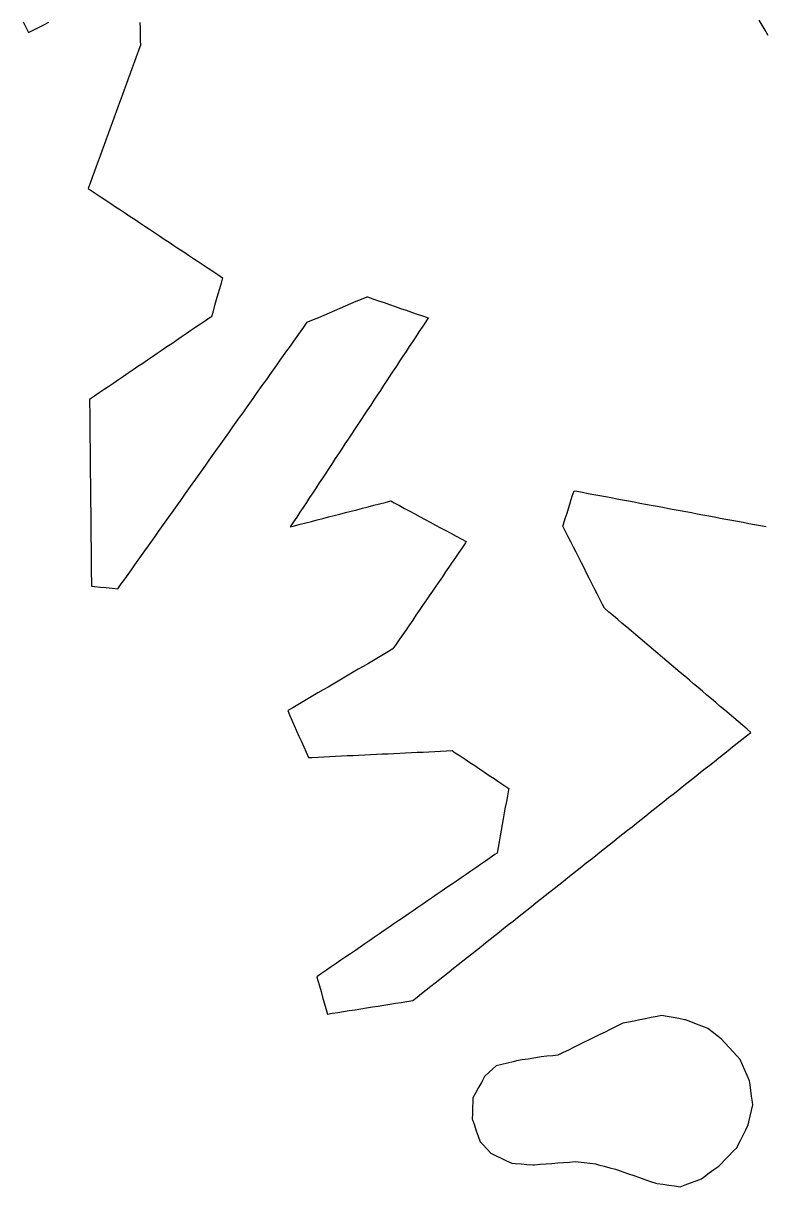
# Model space of a CAD drawing. Header units: millimetres. Extents: x 32 to 3054, y 42 to 5568.
# Drawn here: x 2631.6 to 2758.8, y 1632.7 to 1832 of the extents above; entities that cross this region are included whole.
import ezdxf

# ---------------------------------------------------------------- set-up
doc = ezdxf.new("R2010")
doc.units = ezdxf.units.MM
for name, color, linetype in [('ALL_ISLANDS', 7, 'Continuous'), ('OUTLINE_ISLAND_01', 7, 'Continuous'), ('OUTLINE_ISLAND_17', 7, 'Continuous')]:
    doc.layers.add(name, color=color, linetype=linetype)

msp = doc.modelspace()

# ---------------------------------------------------------------- linework, layer by layer
at = {"layer": 'ALL_ISLANDS'}
for points in [[(2631.6417, 1832.2113), (2632.088, 1831.3164), (2632.5342, 1830.4215), (2633.3593, 1830.8336), (2634.2539, 1831.2805), (2635.1485, 1831.7273), (2636.0431, 1832.1742)], [(2651.6111, 1832.1267), (2651.6325, 1831.127), (2651.6539, 1830.1272), (2651.6754, 1829.1274), (2651.6968, 1828.1277), (2651.6856, 1828.097), (2651.3431, 1827.1575), (2651.0005, 1826.218), (2650.6579, 1825.2786), (2650.3153, 1824.3391), (2649.9728, 1823.3996), (2649.6302, 1822.4601), (2649.2876, 1821.5206), (2648.9451, 1820.5811), (2648.6025, 1819.6416), (2648.2599, 1818.7021), (2647.9174, 1817.7626), (2647.5748, 1816.8231), (2647.2322, 1815.8836), (2646.8896, 1814.9441), (2646.5471, 1814.0046), (2646.2045, 1813.0652), (2645.8619, 1812.1257), (2645.5194, 1811.1862), (2645.1768, 1810.2467), (2644.8342, 1809.3072), (2644.4917, 1808.3677), (2644.1491, 1807.4282), (2643.8065, 1806.4887), (2643.4639, 1805.5492), (2643.1214, 1804.6097), (2642.7788, 1803.6702), (2643.2915, 1803.3296), (2644.1245, 1802.7763), (2644.9574, 1802.223), (2645.7904, 1801.6697), (2646.6234, 1801.1163), (2647.4563, 1800.563), (2648.2893, 1800.0097), (2649.1223, 1799.4564), (2649.9552, 1798.903), (2650.7882, 1798.3497), (2651.6212, 1797.7964), (2652.4541, 1797.2431), (2653.2871, 1796.6897), (2654.1201, 1796.1364), (2654.953, 1795.5831), (2655.786, 1795.0298), (2656.6189, 1794.4764), (2657.4519, 1793.9231), (2658.2849, 1793.3698), (2659.1178, 1792.8164), (2659.9508, 1792.2631), (2660.7838, 1791.7098), (2661.6167, 1791.1565), (2662.4497, 1790.6031), (2663.2827, 1790.0498), (2664.1156, 1789.4965), (2664.9486, 1788.9432), (2665.7816, 1788.3898), (2665.5197, 1787.481), (2665.2428, 1786.5201), (2664.9659, 1785.5592), (2664.689, 1784.5983), (2664.4121, 1783.6374), (2664.1352, 1782.6765), (2663.8583, 1781.7156), (2663.6736, 1781.5902), (2662.8465, 1781.0282), (2662.0194, 1780.4662), (2661.1922, 1779.9042), (2660.3651, 1779.3422), (2659.538, 1778.7802), (2658.7108, 1778.2182), (2657.8837, 1777.6561), (2657.0566, 1777.0941), (2656.2294, 1776.5321), (2655.4023, 1775.9701), (2654.5752, 1775.4081), (2653.748, 1774.8461), (2652.9209, 1774.2841), (2652.0938, 1773.7221), (2651.2666, 1773.1601), (2650.4395, 1772.5981), (2649.6124, 1772.0361), (2648.7852, 1771.4741), (2647.9581, 1770.9121), (2647.131, 1770.3501), (2646.3038, 1769.7881), (2645.4767, 1769.2261), (2644.6496, 1768.6641), (2643.8224, 1768.102), (2642.9953, 1767.54), (2643.0052, 1766.5549), (2643.0151, 1765.5549), (2643.0251, 1764.555), (2643.0351, 1763.555), (2643.0451, 1762.5551), (2643.0551, 1761.5551), (2643.0651, 1760.5552), (2643.075, 1759.5552), (2643.085, 1758.5553), (2643.095, 1757.5553), (2643.105, 1756.5554), (2643.115, 1755.5554), (2643.125, 1754.5555), (2643.135, 1753.5555), (2643.1449, 1752.5556), (2643.1549, 1751.5556), (2643.1649, 1750.5557), (2643.1749, 1749.5557), (2643.1849, 1748.5558), (2643.1949, 1747.5558), (2643.2048, 1746.5559), (2643.2148, 1745.5559), (2643.2248, 1744.556), (2643.2348, 1743.556), (2643.2448, 1742.5561), (2643.2548, 1741.5561), (2643.2647, 1740.5562), (2643.2747, 1739.5562), (2643.2847, 1738.5563), (2643.2947, 1737.5563), (2643.3047, 1736.5564), (2643.3147, 1735.5564), (2643.8694, 1735.5023), (2644.8647, 1735.4053), (2645.86, 1735.3083), (2646.8553, 1735.2112), (2647.8506, 1735.1142), (2648.4274, 1735.9264), (2649.0065, 1736.7417), (2649.5855, 1737.557), (2650.1646, 1738.3723), (2650.7436, 1739.1876), (2651.3227, 1740.0029), (2651.9017, 1740.8182), (2652.4808, 1741.6335), (2653.0598, 1742.4488), (2653.6389, 1743.2641), (2654.2179, 1744.0794), (2654.7969, 1744.8947), (2655.376, 1745.71), (2655.955, 1746.5252), (2656.5341, 1747.3405), (2657.1131, 1748.1558), (2657.6922, 1748.9711), (2658.2712, 1749.7864), (2658.8503, 1750.6017), (2659.4293, 1751.417), (2660.0084, 1752.2323), (2660.5874, 1753.0476), (2661.1665, 1753.8629), (2661.7455, 1754.6782), (2662.3246, 1755.4935), (2662.9036, 1756.3088), (2663.4827, 1757.1241), (2664.0617, 1757.9394), (2664.6407, 1758.7547), (2665.2198, 1759.57), (2665.7988, 1760.3853), (2666.3779, 1761.2005), (2666.9569, 1762.0158), (2667.536, 1762.8311), (2668.115, 1763.6464), (2668.6941, 1764.4617), (2669.2731, 1765.277), (2669.8522, 1766.0923), (2670.4312, 1766.9076), (2671.0103, 1767.7229), (2671.5893, 1768.5382), (2672.1684, 1769.3535), (2672.7474, 1770.1688), (2673.3264, 1770.9841), (2673.9055, 1771.7994), (2674.4845, 1772.6147), (2675.0636, 1773.43), (2675.6426, 1774.2453), (2676.2217, 1775.0605), (2676.8007, 1775.8758), (2677.3798, 1776.6911), (2677.9588, 1777.5064), (2678.5379, 1778.3217), (2679.1169, 1779.137), (2679.696, 1779.9523), (2680.275, 1780.7676), (2680.3989, 1780.8205), (2681.3184, 1781.2135), (2682.238, 1781.6065), (2683.1575, 1781.9995), (2684.077, 1782.3925), (2684.9966, 1782.7855), (2685.9161, 1783.1785), (2686.8357, 1783.5715), (2687.7552, 1783.9645), (2688.6747, 1784.3575), (2689.5943, 1784.7505), (2690.5138, 1785.1435), (2690.5912, 1785.1167), (2691.536, 1784.7891), (2692.4809, 1784.4615), (2693.4257, 1784.1339), (2694.3705, 1783.8063), (2695.3153, 1783.4788), (2696.2601, 1783.1512), (2697.205, 1782.8236), (2698.1498, 1782.496), (2699.0946, 1782.1684), (2700.0394, 1781.8408), (2700.9843, 1781.5133), (2700.5012, 1780.7809), (2699.9506, 1779.9461), (2699.4, 1779.1114), (2698.8494, 1778.2766), (2698.2988, 1777.4418), (2697.7482, 1776.6071), (2697.1976, 1775.7723), (2696.647, 1774.9375), (2696.0964, 1774.1028), (2695.5458, 1773.268), (2694.9951, 1772.4332), (2694.4445, 1771.5985), (2693.8939, 1770.7637), (2693.3433, 1769.9289), (2692.7927, 1769.0942), (2692.2421, 1768.2594), (2691.6915, 1767.4246), (2691.1409, 1766.5899), (2690.5903, 1765.7551), (2690.0397, 1764.9203), (2689.4891, 1764.0856), (2688.9385, 1763.2508), (2688.3879, 1762.416), (2687.8373, 1761.5813), (2687.2867, 1760.7465), (2686.7361, 1759.9118), (2686.1855, 1759.077), (2685.6349, 1758.2422), (2685.0843, 1757.4075), (2684.5337, 1756.5727), (2683.983, 1755.7379), (2683.4324, 1754.9032), (2682.8818, 1754.0684), (2682.3312, 1753.2336), (2681.7806, 1752.3989), (2681.23, 1751.5641), (2680.6794, 1750.7293), (2680.1288, 1749.8946), (2679.5782, 1749.0598), (2679.0276, 1748.225), (2678.477, 1747.3903), (2677.9264, 1746.5555), (2677.3758, 1745.7207), (2678.1204, 1745.9125), (2679.0888, 1746.162), (2680.0571, 1746.4114), (2681.0255, 1746.6609), (2681.9939, 1746.9103), (2682.9623, 1747.1598), (2683.9307, 1747.4092), (2684.8991, 1747.6587), (2685.8675, 1747.9081), (2686.8359, 1748.1576), (2687.8042, 1748.407), (2688.7726, 1748.6565), (2689.741, 1748.9059), (2690.7094, 1749.1554), (2691.6778, 1749.4048), (2692.6462, 1749.6543), (2693.6146, 1749.9037), (2694.583, 1750.1532), (2695.1885, 1749.8269), (2696.0688, 1749.3525), (2696.9492, 1748.8782), (2697.8295, 1748.4038), (2698.7098, 1747.9295), (2699.5902, 1747.4551), (2700.4705, 1746.9808), (2701.3509, 1746.5064), (2702.2312, 1746.0321), (2703.1115, 1745.5578), (2703.9919, 1745.0834), (2704.8722, 1744.6091), (2705.7526, 1744.1347), (2706.6329, 1743.6604), (2707.5132, 1743.186), (2707.3603, 1742.9622), (2706.7963, 1742.1364), (2706.2322, 1741.3107), (2705.6681, 1740.485), (2705.1041, 1739.6592), (2704.54, 1738.8335), (2703.976, 1738.0078), (2703.4119, 1737.182), (2702.8478, 1736.3563), (2702.2838, 1735.5305), (2701.7197, 1734.7048), (2701.1557, 1733.8791), (2700.5916, 1733.0533), (2700.0276, 1732.2276), (2699.4635, 1731.4019), (2698.8994, 1730.5761), (2698.3354, 1729.7504), (2697.7713, 1728.9247), (2697.2073, 1728.0989), (2696.6432, 1727.2732), (2696.0791, 1726.4475), (2695.5151, 1725.6217), (2694.951, 1724.796), (2694.189, 1724.3491), (2693.3264, 1723.8432), (2692.4639, 1723.3372), (2691.6013, 1722.8313), (2690.7387, 1722.3254), (2689.8761, 1721.8195), (2689.0135, 1721.3136), (2688.151, 1720.8077), (2687.2884, 1720.3017), (2686.4258, 1719.7958), (2685.5632, 1719.2899), (2684.7006, 1718.784), (2683.838, 1718.2781), (2682.9755, 1717.7722), (2682.1129, 1717.2662), (2681.2503, 1716.7603), (2680.3877, 1716.2544), (2679.5251, 1715.7485), (2678.6625, 1715.2426), (2677.8, 1714.7367), (2676.9374, 1714.2308), (2677.2501, 1713.5199), (2677.6528, 1712.6045), (2678.0555, 1711.6892), (2678.4582, 1710.7739), (2678.8608, 1709.8585), (2679.2635, 1708.9432), (2679.6662, 1708.0279), (2680.0689, 1707.1125), (2680.4716, 1706.1972), (2681.1323, 1706.2289), (2682.1311, 1706.277), (2683.13, 1706.325), (2684.1288, 1706.373), (2685.1277, 1706.421), (2686.1265, 1706.4691), (2687.1254, 1706.5171), (2688.1242, 1706.5651), (2689.1231, 1706.6131), (2690.1219, 1706.6612), (2691.1207, 1706.7092), (2692.1196, 1706.7572), (2693.1184, 1706.8052), (2694.1173, 1706.8533), (2695.1161, 1706.9013), (2696.115, 1706.9493), (2697.1138, 1706.9973), (2698.1127, 1707.0454), (2699.1115, 1707.0934), (2700.1104, 1707.1414), (2701.1092, 1707.1894), (2702.1081, 1707.2375), (2703.1069, 1707.2855), (2704.1057, 1707.3335), (2705.1046, 1707.3816), (2705.6341, 1707.0275), (2706.4654, 1706.4716), (2707.2966, 1705.9158), (2708.1279, 1705.3599), (2708.9592, 1704.8041), (2709.7905, 1704.2482), (2710.6217, 1703.6923), (2711.453, 1703.1365), (2712.2843, 1702.5806), (2713.1156, 1702.0248), (2713.9468, 1701.4689), (2714.7781, 1700.913), (2714.7289, 1700.6385), (2714.5526, 1699.6541), (2714.3762, 1698.6698), (2714.1999, 1697.6855), (2714.0235, 1696.7011), (2713.8472, 1695.7168), (2713.6708, 1694.7325), (2713.4945, 1693.7482), (2713.3181, 1692.7638), (2713.1418, 1691.7795), (2712.9654, 1690.7952), (2712.7891, 1689.8109), (2712.4272, 1689.5627), (2711.6026, 1688.9971), (2710.7779, 1688.4315), (2709.9532, 1687.8658), (2709.1286, 1687.3002), (2708.3039, 1686.7346), (2707.4792, 1686.169), (2706.6545, 1685.6034), (2705.8299, 1685.0378), (2705.0052, 1684.4722), (2704.1805, 1683.9066), (2703.3559, 1683.3409), (2702.5312, 1682.7753), (2701.7065, 1682.2097), (2700.8818, 1681.6441), (2700.0572, 1681.0785), (2699.2325, 1680.5129), (2698.4078, 1679.9473), (2697.5832, 1679.3817), (2696.7585, 1678.8161), (2695.9338, 1678.2504), (2695.1091, 1677.6848), (2694.2845, 1677.1192), (2693.4598, 1676.5536), (2692.6351, 1675.988), (2691.8105, 1675.4224), (2690.9858, 1674.8568), (2690.1611, 1674.2912), (2689.3364, 1673.7256), (2688.5118, 1673.1599), (2687.6871, 1672.5943), (2686.8624, 1672.0287), (2686.0377, 1671.4631), (2685.2131, 1670.8975), (2684.3884, 1670.3319), (2683.5637, 1669.7663), (2682.7391, 1669.2007), (2681.9144, 1668.635), (2682.0899, 1668.0216), (2682.365, 1667.0602), (2682.6402, 1666.0988), (2682.9153, 1665.1374), (2683.1904, 1664.176), (2683.4655, 1663.2146), (2683.7406, 1662.2531), (2684.5172, 1662.3756), (2685.505, 1662.5314), (2686.4928, 1662.6872), (2687.4806, 1662.843), (2688.4684, 1662.9988), (2689.4562, 1663.1545), (2690.4439, 1663.3103), (2691.4317, 1663.4661), (2692.4195, 1663.6219), (2693.4073, 1663.7777), (2694.3951, 1663.9335), (2695.3829, 1664.0893), (2696.3707, 1664.245), (2697.3585, 1664.4008), (2698.3463, 1664.5566), (2699.0769, 1665.1363), (2699.8602, 1665.7579), (2700.6436, 1666.3795), (2701.427, 1667.0011), (2702.2103, 1667.6226), (2702.9937, 1668.2442), (2703.777, 1668.8658), (2704.5604, 1669.4874), (2705.3437, 1670.1089), (2706.1271, 1670.7305), (2706.9104, 1671.3521), (2707.6938, 1671.9736), (2708.4772, 1672.5952), (2709.2605, 1673.2168), (2710.0439, 1673.8384), (2710.8272, 1674.4599), (2711.6106, 1675.0815), (2712.3939, 1675.7031), (2713.1773, 1676.3247), (2713.9607, 1676.9462), (2714.744, 1677.5678), (2715.5274, 1678.1894), (2716.3107, 1678.8109), (2717.0941, 1679.4325), (2717.8774, 1680.0541), (2718.6608, 1680.6757), (2719.4441, 1681.2972), (2720.2275, 1681.9188), (2721.0109, 1682.5404), (2721.7942, 1683.162), (2722.5776, 1683.7835), (2723.3609, 1684.4051), (2724.1443, 1685.0267), (2724.9276, 1685.6482), (2725.711, 1686.2698), (2726.4944, 1686.8914), (2727.2777, 1687.513), (2728.0611, 1688.1345), (2728.8444, 1688.7561), (2729.6278, 1689.3777), (2730.4111, 1689.9993), (2731.1945, 1690.6208), (2731.9778, 1691.2424), (2732.7612, 1691.864), (2733.5446, 1692.4856), (2734.3279, 1693.1071), (2735.1113, 1693.7287), (2735.8946, 1694.3503), (2736.678, 1694.9718), (2737.4613, 1695.5934), (2738.2447, 1696.215), (2739.0281, 1696.8366), (2739.8114, 1697.4581), (2740.5948, 1698.0797), (2741.3781, 1698.7013), (2742.1615, 1699.3229), (2742.9448, 1699.9444), (2743.7282, 1700.566), (2744.5115, 1701.1876), (2745.2949, 1701.8091), (2746.0783, 1702.4307), (2746.8616, 1703.0523), (2747.645, 1703.6739), (2748.4283, 1704.2954), (2749.2117, 1704.917), (2749.995, 1705.5386), (2750.7784, 1706.1602), (2751.5618, 1706.7817), (2752.3451, 1707.4033), (2753.1285, 1708.0249), (2753.9118, 1708.6464), (2754.6952, 1709.268), (2755.4785, 1709.8896), (2756.2619, 1710.5112), (2755.5962, 1711.0753), (2754.8333, 1711.7219), (2754.0705, 1712.3684), (2753.3076, 1713.015), (2752.5447, 1713.6615), (2751.7819, 1714.3081), (2751.019, 1714.9546), (2750.2561, 1715.6012), (2749.4932, 1716.2478), (2748.7304, 1716.8943), (2747.9675, 1717.5409), (2747.2046, 1718.1874), (2746.4418, 1718.834), (2745.6789, 1719.4805), (2744.916, 1720.1271), (2744.1532, 1720.7736), (2743.3903, 1721.4202), (2742.6274, 1722.0667), (2741.8645, 1722.7133), (2741.1017, 1723.3598), (2740.3388, 1724.0064), (2739.5759, 1724.6529), (2738.8131, 1725.2995), (2738.0502, 1725.946), (2737.2873, 1726.5926), (2736.5244, 1727.2391), (2735.7616, 1727.8857), (2734.9987, 1728.5322), (2734.2358, 1729.1788), (2733.473, 1729.8253), (2732.7101, 1730.4719), (2731.9472, 1731.1184), (2731.1843, 1731.765), (2730.8421, 1732.4396), (2730.3897, 1733.3314), (2729.9372, 1734.2231), (2729.4848, 1735.1149), (2729.0324, 1736.0067), (2728.5799, 1736.8985), (2728.1275, 1737.7903), (2727.6751, 1738.6821), (2727.2226, 1739.5739), (2726.7702, 1740.4657), (2726.3177, 1741.3575), (2725.8653, 1742.2493), (2725.4129, 1743.1411), (2724.9604, 1744.0329), (2724.508, 1744.9247), (2724.0556, 1745.8165), (2724.17, 1746.1809), (2724.4696, 1747.135), (2724.7692, 1748.0891), (2725.0688, 1749.0431), (2725.3685, 1749.9972), (2725.6681, 1750.9512), (2725.9677, 1751.9053), (2726.426, 1751.8197), (2727.409, 1751.6361), (2728.392, 1751.4524), (2729.375, 1751.2688), (2730.358, 1751.0852), (2731.341, 1750.9015), (2732.324, 1750.7179), (2733.307, 1750.5343), (2734.29, 1750.3506), (2735.2729, 1750.167), (2736.2559, 1749.9834), (2737.2389, 1749.7997), (2738.2219, 1749.6161), (2739.2049, 1749.4325), (2740.1879, 1749.2488), (2741.1709, 1749.0652), (2742.1539, 1748.8816), (2743.1369, 1748.698), (2744.1199, 1748.5143), (2745.1029, 1748.3307), (2746.0859, 1748.1471), (2747.0689, 1747.9634), (2748.0519, 1747.7798), (2749.0349, 1747.5962), (2750.0179, 1747.4125), (2751.0009, 1747.2289), (2751.9839, 1747.0453), (2752.9669, 1746.8616), (2753.9499, 1746.678), (2754.9329, 1746.4944), (2755.9158, 1746.3108), (2756.8988, 1746.1271), (2757.8818, 1745.9435), (2758.8648, 1745.7599)], [(2759.2038, 1829.9173), (2758.6982, 1830.78), (2758.1925, 1831.6428), (2757.6869, 1832.5055)]]:
    msp.add_lwpolyline(points, dxfattribs=at)
msp.add_lwpolyline([(2756.026, 1650.7936), (2755.6273, 1651.7107), (2755.2286, 1652.6278), (2754.8298, 1653.5448), (2754.4311, 1654.4619), (2753.8975, 1655.0408), (2753.2198, 1655.7761), (2752.542, 1656.5114), (2751.8643, 1657.2466), (2751.1865, 1657.9819), (2750.4353, 1658.5686), (2749.6472, 1659.1841), (2748.859, 1659.7996), (2748.7873, 1659.8269), (2747.8524, 1660.182), (2746.9176, 1660.5371), (2745.9828, 1660.8922), (2745.048, 1661.2474), (2744.8849, 1661.2777), (2743.9017, 1661.4603), (2742.9186, 1661.643), (2741.9354, 1661.8256), (2740.9522, 1662.0083), (2740.183, 1661.8524), (2739.2029, 1661.6538), (2738.2229, 1661.4552), (2737.2428, 1661.2566), (2736.2627, 1661.058), (2735.2826, 1660.8594), (2734.3025, 1660.6608), (2733.9694, 1660.4972), (2733.0718, 1660.0563), (2732.1742, 1659.6155), (2731.2766, 1659.1747), (2730.379, 1658.7338), (2729.4814, 1658.293), (2728.5838, 1657.8522), (2727.6863, 1657.4113), (2726.7887, 1656.9705), (2725.8911, 1656.5297), (2724.9935, 1656.0888), (2724.0959, 1655.648), (2723.1983, 1655.2072), (2722.3084, 1655.1132), (2721.3139, 1655.0082), (2720.3194, 1654.9032), (2720.0696, 1654.8625), (2719.0826, 1654.7018), (2718.0956, 1654.541), (2717.1086, 1654.3802), (2716.1216, 1654.2195), (2715.5514, 1654.0823), (2714.5791, 1653.8484), (2713.6069, 1653.6145), (2712.6346, 1653.3806), (2712.1107, 1652.8991), (2711.3744, 1652.2225), (2710.6381, 1651.5458), (2710.5728, 1651.4258), (2710.0946, 1650.5475), (2709.6164, 1649.6693), (2709.1382, 1648.791), (2708.66, 1647.9128), (2708.6358, 1647.2668), (2708.5983, 1646.2675), (2708.5608, 1645.2682), (2708.5234, 1644.2689), (2708.5675, 1644.1429), (2708.8979, 1643.1991), (2709.2283, 1642.2552), (2709.5587, 1641.3114), (2709.8891, 1640.3675), (2710.3341, 1639.8845), (2711.0117, 1639.1491), (2711.6893, 1638.4136), (2711.7064, 1638.4056), (2712.6109, 1637.9791), (2713.5154, 1637.5527), (2714.4199, 1637.1262), (2715.3244, 1636.6997), (2715.8923, 1636.6528), (2716.8889, 1636.5705), (2717.8855, 1636.4881), (2718.8821, 1636.4058), (2719.1842, 1636.4298), (2720.1811, 1636.5088), (2721.178, 1636.5878), (2722.1748, 1636.6669), (2723.1717, 1636.7459), (2724.1686, 1636.825), (2725.1654, 1636.904), (2726.1623, 1636.9831), (2726.6881, 1636.9216), (2727.6814, 1636.8056), (2728.6746, 1636.6896), (2729.6678, 1636.5736), (2730.1568, 1636.444), (2731.1234, 1636.1878), (2732.09, 1635.9316), (2733.0567, 1635.6754), (2733.3858, 1635.5604), (2734.3298, 1635.2303), (2735.2738, 1634.9003), (2736.2178, 1634.5703), (2737.1617, 1634.2403), (2738.1057, 1633.9102), (2739.0497, 1633.5802), (2739.9937, 1633.2502), (2740.2003, 1633.2213), (2741.1907, 1633.083), (2742.1811, 1632.9446), (2743.1714, 1632.8063), (2744.1618, 1632.6679), (2744.997, 1632.9828), (2745.9327, 1633.3357), (2746.8684, 1633.6885), (2747.8041, 1634.0413), (2748.3271, 1634.4276), (2749.1315, 1635.0218), (2749.9358, 1635.6159), (2750.7402, 1636.21), (2751.08, 1636.5554), (2751.7813, 1637.2683), (2752.4826, 1637.9812), (2753.1839, 1638.6941), (2753.8852, 1639.4069), (2754.0369, 1639.714), (2754.48, 1640.6105), (2754.923, 1641.507), (2755.366, 1642.4035), (2755.809, 1643.3), (2755.9206, 1643.7979), (2756.1392, 1644.7737), (2756.3579, 1645.7495), (2756.5765, 1646.7254), (2756.5167, 1647.1669), (2756.3826, 1648.1579), (2756.2486, 1649.1488), (2756.1145, 1650.1398)], close=True, dxfattribs=at)
at = {"layer": 'OUTLINE_ISLAND_01'}
for points in [[(2631.6417, 1832.2113), (2632.088, 1831.3164), (2632.5342, 1830.4215), (2633.3593, 1830.8336), (2634.2539, 1831.2805), (2635.1485, 1831.7273), (2636.0431, 1832.1742)], [(2651.6111, 1832.1267), (2651.6325, 1831.127), (2651.6539, 1830.1272), (2651.6754, 1829.1274), (2651.6968, 1828.1277), (2651.6856, 1828.097), (2651.3431, 1827.1575), (2651.0005, 1826.218), (2650.6579, 1825.2786), (2650.3153, 1824.3391), (2649.9728, 1823.3996), (2649.6302, 1822.4601), (2649.2876, 1821.5206), (2648.9451, 1820.5811), (2648.6025, 1819.6416), (2648.2599, 1818.7021), (2647.9174, 1817.7626), (2647.5748, 1816.8231), (2647.2322, 1815.8836), (2646.8896, 1814.9441), (2646.5471, 1814.0046), (2646.2045, 1813.0652), (2645.8619, 1812.1257), (2645.5194, 1811.1862), (2645.1768, 1810.2467), (2644.8342, 1809.3072), (2644.4917, 1808.3677), (2644.1491, 1807.4282), (2643.8065, 1806.4887), (2643.4639, 1805.5492), (2643.1214, 1804.6097), (2642.7788, 1803.6702), (2643.2915, 1803.3296), (2644.1245, 1802.7763), (2644.9574, 1802.223), (2645.7904, 1801.6697), (2646.6234, 1801.1163), (2647.4563, 1800.563), (2648.2893, 1800.0097), (2649.1223, 1799.4564), (2649.9552, 1798.903), (2650.7882, 1798.3497), (2651.6212, 1797.7964), (2652.4541, 1797.2431), (2653.2871, 1796.6897), (2654.1201, 1796.1364), (2654.953, 1795.5831), (2655.786, 1795.0298), (2656.6189, 1794.4764), (2657.4519, 1793.9231), (2658.2849, 1793.3698), (2659.1178, 1792.8164), (2659.9508, 1792.2631), (2660.7838, 1791.7098), (2661.6167, 1791.1565), (2662.4497, 1790.6031), (2663.2827, 1790.0498), (2664.1156, 1789.4965), (2664.9486, 1788.9432), (2665.7816, 1788.3898), (2665.5197, 1787.481), (2665.2428, 1786.5201), (2664.9659, 1785.5592), (2664.689, 1784.5983), (2664.4121, 1783.6374), (2664.1352, 1782.6765), (2663.8583, 1781.7156), (2663.6736, 1781.5902), (2662.8465, 1781.0282), (2662.0194, 1780.4662), (2661.1922, 1779.9042), (2660.3651, 1779.3422), (2659.538, 1778.7802), (2658.7108, 1778.2182), (2657.8837, 1777.6561), (2657.0566, 1777.0941), (2656.2294, 1776.5321), (2655.4023, 1775.9701), (2654.5752, 1775.4081), (2653.748, 1774.8461), (2652.9209, 1774.2841), (2652.0938, 1773.7221), (2651.2666, 1773.1601), (2650.4395, 1772.5981), (2649.6124, 1772.0361), (2648.7852, 1771.4741), (2647.9581, 1770.9121), (2647.131, 1770.3501), (2646.3038, 1769.7881), (2645.4767, 1769.2261), (2644.6496, 1768.6641), (2643.8224, 1768.102), (2642.9953, 1767.54), (2643.0052, 1766.5549), (2643.0151, 1765.5549), (2643.0251, 1764.555), (2643.0351, 1763.555), (2643.0451, 1762.5551), (2643.0551, 1761.5551), (2643.0651, 1760.5552), (2643.075, 1759.5552), (2643.085, 1758.5553), (2643.095, 1757.5553), (2643.105, 1756.5554), (2643.115, 1755.5554), (2643.125, 1754.5555), (2643.135, 1753.5555), (2643.1449, 1752.5556), (2643.1549, 1751.5556), (2643.1649, 1750.5557), (2643.1749, 1749.5557), (2643.1849, 1748.5558), (2643.1949, 1747.5558), (2643.2048, 1746.5559), (2643.2148, 1745.5559), (2643.2248, 1744.556), (2643.2348, 1743.556), (2643.2448, 1742.5561), (2643.2548, 1741.5561), (2643.2647, 1740.5562), (2643.2747, 1739.5562), (2643.2847, 1738.5563), (2643.2947, 1737.5563), (2643.3047, 1736.5564), (2643.3147, 1735.5564), (2643.8694, 1735.5023), (2644.8647, 1735.4053), (2645.86, 1735.3083), (2646.8553, 1735.2112), (2647.8506, 1735.1142), (2648.4274, 1735.9264), (2649.0065, 1736.7417), (2649.5855, 1737.557), (2650.1646, 1738.3723), (2650.7436, 1739.1876), (2651.3227, 1740.0029), (2651.9017, 1740.8182), (2652.4808, 1741.6335), (2653.0598, 1742.4488), (2653.6389, 1743.2641), (2654.2179, 1744.0794), (2654.7969, 1744.8947), (2655.376, 1745.71), (2655.955, 1746.5252), (2656.5341, 1747.3405), (2657.1131, 1748.1558), (2657.6922, 1748.9711), (2658.2712, 1749.7864), (2658.8503, 1750.6017), (2659.4293, 1751.417), (2660.0084, 1752.2323), (2660.5874, 1753.0476), (2661.1665, 1753.8629), (2661.7455, 1754.6782), (2662.3246, 1755.4935), (2662.9036, 1756.3088), (2663.4827, 1757.1241), (2664.0617, 1757.9394), (2664.6407, 1758.7547), (2665.2198, 1759.57), (2665.7988, 1760.3853), (2666.3779, 1761.2005), (2666.9569, 1762.0158), (2667.536, 1762.8311), (2668.115, 1763.6464), (2668.6941, 1764.4617), (2669.2731, 1765.277), (2669.8522, 1766.0923), (2670.4312, 1766.9076), (2671.0103, 1767.7229), (2671.5893, 1768.5382), (2672.1684, 1769.3535), (2672.7474, 1770.1688), (2673.3264, 1770.9841), (2673.9055, 1771.7994), (2674.4845, 1772.6147), (2675.0636, 1773.43), (2675.6426, 1774.2453), (2676.2217, 1775.0605), (2676.8007, 1775.8758), (2677.3798, 1776.6911), (2677.9588, 1777.5064), (2678.5379, 1778.3217), (2679.1169, 1779.137), (2679.696, 1779.9523), (2680.275, 1780.7676), (2680.3989, 1780.8205), (2681.3184, 1781.2135), (2682.238, 1781.6065), (2683.1575, 1781.9995), (2684.077, 1782.3925), (2684.9966, 1782.7855), (2685.9161, 1783.1785), (2686.8357, 1783.5715), (2687.7552, 1783.9645), (2688.6747, 1784.3575), (2689.5943, 1784.7505), (2690.5138, 1785.1435), (2690.5912, 1785.1167), (2691.536, 1784.7891), (2692.4809, 1784.4615), (2693.4257, 1784.1339), (2694.3705, 1783.8063), (2695.3153, 1783.4788), (2696.2601, 1783.1512), (2697.205, 1782.8236), (2698.1498, 1782.496), (2699.0946, 1782.1684), (2700.0394, 1781.8408), (2700.9843, 1781.5133), (2700.5012, 1780.7809), (2699.9506, 1779.9461), (2699.4, 1779.1114), (2698.8494, 1778.2766), (2698.2988, 1777.4418), (2697.7482, 1776.6071), (2697.1976, 1775.7723), (2696.647, 1774.9375), (2696.0964, 1774.1028), (2695.5458, 1773.268), (2694.9951, 1772.4332), (2694.4445, 1771.5985), (2693.8939, 1770.7637), (2693.3433, 1769.9289), (2692.7927, 1769.0942), (2692.2421, 1768.2594), (2691.6915, 1767.4246), (2691.1409, 1766.5899), (2690.5903, 1765.7551), (2690.0397, 1764.9203), (2689.4891, 1764.0856), (2688.9385, 1763.2508), (2688.3879, 1762.416), (2687.8373, 1761.5813), (2687.2867, 1760.7465), (2686.7361, 1759.9118), (2686.1855, 1759.077), (2685.6349, 1758.2422), (2685.0843, 1757.4075), (2684.5337, 1756.5727), (2683.983, 1755.7379), (2683.4324, 1754.9032), (2682.8818, 1754.0684), (2682.3312, 1753.2336), (2681.7806, 1752.3989), (2681.23, 1751.5641), (2680.6794, 1750.7293), (2680.1288, 1749.8946), (2679.5782, 1749.0598), (2679.0276, 1748.225), (2678.477, 1747.3903), (2677.9264, 1746.5555), (2677.3758, 1745.7207), (2678.1204, 1745.9125), (2679.0888, 1746.162), (2680.0571, 1746.4114), (2681.0255, 1746.6609), (2681.9939, 1746.9103), (2682.9623, 1747.1598), (2683.9307, 1747.4092), (2684.8991, 1747.6587), (2685.8675, 1747.9081), (2686.8359, 1748.1576), (2687.8042, 1748.407), (2688.7726, 1748.6565), (2689.741, 1748.9059), (2690.7094, 1749.1554), (2691.6778, 1749.4048), (2692.6462, 1749.6543), (2693.6146, 1749.9037), (2694.583, 1750.1532), (2695.1885, 1749.8269), (2696.0688, 1749.3525), (2696.9492, 1748.8782), (2697.8295, 1748.4038), (2698.7098, 1747.9295), (2699.5902, 1747.4551), (2700.4705, 1746.9808), (2701.3509, 1746.5064), (2702.2312, 1746.0321), (2703.1115, 1745.5578), (2703.9919, 1745.0834), (2704.8722, 1744.6091), (2705.7526, 1744.1347), (2706.6329, 1743.6604), (2707.5132, 1743.186), (2707.3603, 1742.9622), (2706.7963, 1742.1364), (2706.2322, 1741.3107), (2705.6681, 1740.485), (2705.1041, 1739.6592), (2704.54, 1738.8335), (2703.976, 1738.0078), (2703.4119, 1737.182), (2702.8478, 1736.3563), (2702.2838, 1735.5305), (2701.7197, 1734.7048), (2701.1557, 1733.8791), (2700.5916, 1733.0533), (2700.0276, 1732.2276), (2699.4635, 1731.4019), (2698.8994, 1730.5761), (2698.3354, 1729.7504), (2697.7713, 1728.9247), (2697.2073, 1728.0989), (2696.6432, 1727.2732), (2696.0791, 1726.4475), (2695.5151, 1725.6217), (2694.951, 1724.796), (2694.189, 1724.3491), (2693.3264, 1723.8432), (2692.4639, 1723.3372), (2691.6013, 1722.8313), (2690.7387, 1722.3254), (2689.8761, 1721.8195), (2689.0135, 1721.3136), (2688.151, 1720.8077), (2687.2884, 1720.3017), (2686.4258, 1719.7958), (2685.5632, 1719.2899), (2684.7006, 1718.784), (2683.838, 1718.2781), (2682.9755, 1717.7722), (2682.1129, 1717.2662), (2681.2503, 1716.7603), (2680.3877, 1716.2544), (2679.5251, 1715.7485), (2678.6625, 1715.2426), (2677.8, 1714.7367), (2676.9374, 1714.2308), (2677.2501, 1713.5199), (2677.6528, 1712.6045), (2678.0555, 1711.6892), (2678.4582, 1710.7739), (2678.8608, 1709.8585), (2679.2635, 1708.9432), (2679.6662, 1708.0279), (2680.0689, 1707.1125), (2680.4716, 1706.1972), (2681.1323, 1706.2289), (2682.1311, 1706.277), (2683.13, 1706.325), (2684.1288, 1706.373), (2685.1277, 1706.421), (2686.1265, 1706.4691), (2687.1254, 1706.5171), (2688.1242, 1706.5651), (2689.1231, 1706.6131), (2690.1219, 1706.6612), (2691.1207, 1706.7092), (2692.1196, 1706.7572), (2693.1184, 1706.8052), (2694.1173, 1706.8533), (2695.1161, 1706.9013), (2696.115, 1706.9493), (2697.1138, 1706.9973), (2698.1127, 1707.0454), (2699.1115, 1707.0934), (2700.1104, 1707.1414), (2701.1092, 1707.1894), (2702.1081, 1707.2375), (2703.1069, 1707.2855), (2704.1057, 1707.3335), (2705.1046, 1707.3816), (2705.6341, 1707.0275), (2706.4654, 1706.4716), (2707.2966, 1705.9158), (2708.1279, 1705.3599), (2708.9592, 1704.8041), (2709.7905, 1704.2482), (2710.6217, 1703.6923), (2711.453, 1703.1365), (2712.2843, 1702.5806), (2713.1156, 1702.0248), (2713.9468, 1701.4689), (2714.7781, 1700.913), (2714.7289, 1700.6385), (2714.5526, 1699.6541), (2714.3762, 1698.6698), (2714.1999, 1697.6855), (2714.0235, 1696.7011), (2713.8472, 1695.7168), (2713.6708, 1694.7325), (2713.4945, 1693.7482), (2713.3181, 1692.7638), (2713.1418, 1691.7795), (2712.9654, 1690.7952), (2712.7891, 1689.8109), (2712.4272, 1689.5627), (2711.6026, 1688.9971), (2710.7779, 1688.4315), (2709.9532, 1687.8658), (2709.1286, 1687.3002), (2708.3039, 1686.7346), (2707.4792, 1686.169), (2706.6545, 1685.6034), (2705.8299, 1685.0378), (2705.0052, 1684.4722), (2704.1805, 1683.9066), (2703.3559, 1683.3409), (2702.5312, 1682.7753), (2701.7065, 1682.2097), (2700.8818, 1681.6441), (2700.0572, 1681.0785), (2699.2325, 1680.5129), (2698.4078, 1679.9473), (2697.5832, 1679.3817), (2696.7585, 1678.8161), (2695.9338, 1678.2504), (2695.1091, 1677.6848), (2694.2845, 1677.1192), (2693.4598, 1676.5536), (2692.6351, 1675.988), (2691.8105, 1675.4224), (2690.9858, 1674.8568), (2690.1611, 1674.2912), (2689.3364, 1673.7256), (2688.5118, 1673.1599), (2687.6871, 1672.5943), (2686.8624, 1672.0287), (2686.0377, 1671.4631), (2685.2131, 1670.8975), (2684.3884, 1670.3319), (2683.5637, 1669.7663), (2682.7391, 1669.2007), (2681.9144, 1668.635), (2682.0899, 1668.0216), (2682.365, 1667.0602), (2682.6402, 1666.0988), (2682.9153, 1665.1374), (2683.1904, 1664.176), (2683.4655, 1663.2146), (2683.7406, 1662.2531), (2684.5172, 1662.3756), (2685.505, 1662.5314), (2686.4928, 1662.6872), (2687.4806, 1662.843), (2688.4684, 1662.9988), (2689.4562, 1663.1545), (2690.4439, 1663.3103), (2691.4317, 1663.4661), (2692.4195, 1663.6219), (2693.4073, 1663.7777), (2694.3951, 1663.9335), (2695.3829, 1664.0893), (2696.3707, 1664.245), (2697.3585, 1664.4008), (2698.3463, 1664.5566), (2699.0769, 1665.1363), (2699.8602, 1665.7579), (2700.6436, 1666.3795), (2701.427, 1667.0011), (2702.2103, 1667.6226), (2702.9937, 1668.2442), (2703.777, 1668.8658), (2704.5604, 1669.4874), (2705.3437, 1670.1089), (2706.1271, 1670.7305), (2706.9104, 1671.3521), (2707.6938, 1671.9736), (2708.4772, 1672.5952), (2709.2605, 1673.2168), (2710.0439, 1673.8384), (2710.8272, 1674.4599), (2711.6106, 1675.0815), (2712.3939, 1675.7031), (2713.1773, 1676.3247), (2713.9607, 1676.9462), (2714.744, 1677.5678), (2715.5274, 1678.1894), (2716.3107, 1678.8109), (2717.0941, 1679.4325), (2717.8774, 1680.0541), (2718.6608, 1680.6757), (2719.4441, 1681.2972), (2720.2275, 1681.9188), (2721.0109, 1682.5404), (2721.7942, 1683.162), (2722.5776, 1683.7835), (2723.3609, 1684.4051), (2724.1443, 1685.0267), (2724.9276, 1685.6482), (2725.711, 1686.2698), (2726.4944, 1686.8914), (2727.2777, 1687.513), (2728.0611, 1688.1345), (2728.8444, 1688.7561), (2729.6278, 1689.3777), (2730.4111, 1689.9993), (2731.1945, 1690.6208), (2731.9778, 1691.2424), (2732.7612, 1691.864), (2733.5446, 1692.4856), (2734.3279, 1693.1071), (2735.1113, 1693.7287), (2735.8946, 1694.3503), (2736.678, 1694.9718), (2737.4613, 1695.5934), (2738.2447, 1696.215), (2739.0281, 1696.8366), (2739.8114, 1697.4581), (2740.5948, 1698.0797), (2741.3781, 1698.7013), (2742.1615, 1699.3229), (2742.9448, 1699.9444), (2743.7282, 1700.566), (2744.5115, 1701.1876), (2745.2949, 1701.8091), (2746.0783, 1702.4307), (2746.8616, 1703.0523), (2747.645, 1703.6739), (2748.4283, 1704.2954), (2749.2117, 1704.917), (2749.995, 1705.5386), (2750.7784, 1706.1602), (2751.5618, 1706.7817), (2752.3451, 1707.4033), (2753.1285, 1708.0249), (2753.9118, 1708.6464), (2754.6952, 1709.268), (2755.4785, 1709.8896), (2756.2619, 1710.5112), (2755.5962, 1711.0753), (2754.8333, 1711.7219), (2754.0705, 1712.3684), (2753.3076, 1713.015), (2752.5447, 1713.6615), (2751.7819, 1714.3081), (2751.019, 1714.9546), (2750.2561, 1715.6012), (2749.4932, 1716.2478), (2748.7304, 1716.8943), (2747.9675, 1717.5409), (2747.2046, 1718.1874), (2746.4418, 1718.834), (2745.6789, 1719.4805), (2744.916, 1720.1271), (2744.1532, 1720.7736), (2743.3903, 1721.4202), (2742.6274, 1722.0667), (2741.8645, 1722.7133), (2741.1017, 1723.3598), (2740.3388, 1724.0064), (2739.5759, 1724.6529), (2738.8131, 1725.2995), (2738.0502, 1725.946), (2737.2873, 1726.5926), (2736.5244, 1727.2391), (2735.7616, 1727.8857), (2734.9987, 1728.5322), (2734.2358, 1729.1788), (2733.473, 1729.8253), (2732.7101, 1730.4719), (2731.9472, 1731.1184), (2731.1843, 1731.765), (2730.8421, 1732.4396), (2730.3897, 1733.3314), (2729.9372, 1734.2231), (2729.4848, 1735.1149), (2729.0324, 1736.0067), (2728.5799, 1736.8985), (2728.1275, 1737.7903), (2727.6751, 1738.6821), (2727.2226, 1739.5739), (2726.7702, 1740.4657), (2726.3177, 1741.3575), (2725.8653, 1742.2493), (2725.4129, 1743.1411), (2724.9604, 1744.0329), (2724.508, 1744.9247), (2724.0556, 1745.8165), (2724.17, 1746.1809), (2724.4696, 1747.135), (2724.7692, 1748.0891), (2725.0688, 1749.0431), (2725.3685, 1749.9972), (2725.6681, 1750.9512), (2725.9677, 1751.9053), (2726.426, 1751.8197), (2727.409, 1751.6361), (2728.392, 1751.4524), (2729.375, 1751.2688), (2730.358, 1751.0852), (2731.341, 1750.9015), (2732.324, 1750.7179), (2733.307, 1750.5343), (2734.29, 1750.3506), (2735.2729, 1750.167), (2736.2559, 1749.9834), (2737.2389, 1749.7997), (2738.2219, 1749.6161), (2739.2049, 1749.4325), (2740.1879, 1749.2488), (2741.1709, 1749.0652), (2742.1539, 1748.8816), (2743.1369, 1748.698), (2744.1199, 1748.5143), (2745.1029, 1748.3307), (2746.0859, 1748.1471), (2747.0689, 1747.9634), (2748.0519, 1747.7798), (2749.0349, 1747.5962), (2750.0179, 1747.4125), (2751.0009, 1747.2289), (2751.9839, 1747.0453), (2752.9669, 1746.8616), (2753.9499, 1746.678), (2754.9329, 1746.4944), (2755.9158, 1746.3108), (2756.8988, 1746.1271), (2757.8818, 1745.9435), (2758.8648, 1745.7599)], [(2759.2038, 1829.9173), (2758.6982, 1830.78), (2758.1925, 1831.6428), (2757.6869, 1832.5055)]]:
    msp.add_lwpolyline(points, dxfattribs=at)
at = {"layer": 'OUTLINE_ISLAND_17'}
msp.add_lwpolyline([(2756.026, 1650.7936), (2755.6273, 1651.7107), (2755.2286, 1652.6278), (2754.8298, 1653.5448), (2754.4311, 1654.4619), (2753.8975, 1655.0408), (2753.2198, 1655.7761), (2752.542, 1656.5114), (2751.8643, 1657.2466), (2751.1865, 1657.9819), (2750.4353, 1658.5686), (2749.6472, 1659.1841), (2748.859, 1659.7996), (2748.7873, 1659.8269), (2747.8524, 1660.182), (2746.9176, 1660.5371), (2745.9828, 1660.8922), (2745.048, 1661.2474), (2744.8849, 1661.2777), (2743.9017, 1661.4603), (2742.9186, 1661.643), (2741.9354, 1661.8256), (2740.9522, 1662.0083), (2740.183, 1661.8524), (2739.2029, 1661.6538), (2738.2229, 1661.4552), (2737.2428, 1661.2566), (2736.2627, 1661.058), (2735.2826, 1660.8594), (2734.3025, 1660.6608), (2733.9694, 1660.4972), (2733.0718, 1660.0563), (2732.1742, 1659.6155), (2731.2766, 1659.1747), (2730.379, 1658.7338), (2729.4814, 1658.293), (2728.5838, 1657.8522), (2727.6863, 1657.4113), (2726.7887, 1656.9705), (2725.8911, 1656.5297), (2724.9935, 1656.0888), (2724.0959, 1655.648), (2723.1983, 1655.2072), (2722.3084, 1655.1132), (2721.3139, 1655.0082), (2720.3194, 1654.9032), (2720.0696, 1654.8625), (2719.0826, 1654.7018), (2718.0956, 1654.541), (2717.1086, 1654.3802), (2716.1216, 1654.2195), (2715.5514, 1654.0823), (2714.5791, 1653.8484), (2713.6069, 1653.6145), (2712.6346, 1653.3806), (2712.1107, 1652.8991), (2711.3744, 1652.2225), (2710.6381, 1651.5458), (2710.5728, 1651.4258), (2710.0946, 1650.5475), (2709.6164, 1649.6693), (2709.1382, 1648.791), (2708.66, 1647.9128), (2708.6358, 1647.2668), (2708.5983, 1646.2675), (2708.5608, 1645.2682), (2708.5234, 1644.2689), (2708.5675, 1644.1429), (2708.8979, 1643.1991), (2709.2283, 1642.2552), (2709.5587, 1641.3114), (2709.8891, 1640.3675), (2710.3341, 1639.8845), (2711.0117, 1639.1491), (2711.6893, 1638.4136), (2711.7064, 1638.4056), (2712.6109, 1637.9791), (2713.5154, 1637.5527), (2714.4199, 1637.1262), (2715.3244, 1636.6997), (2715.8923, 1636.6528), (2716.8889, 1636.5705), (2717.8855, 1636.4881), (2718.8821, 1636.4058), (2719.1842, 1636.4298), (2720.1811, 1636.5088), (2721.178, 1636.5878), (2722.1748, 1636.6669), (2723.1717, 1636.7459), (2724.1686, 1636.825), (2725.1654, 1636.904), (2726.1623, 1636.9831), (2726.6881, 1636.9216), (2727.6814, 1636.8056), (2728.6746, 1636.6896), (2729.6678, 1636.5736), (2730.1568, 1636.444), (2731.1234, 1636.1878), (2732.09, 1635.9316), (2733.0567, 1635.6754), (2733.3858, 1635.5604), (2734.3298, 1635.2303), (2735.2738, 1634.9003), (2736.2178, 1634.5703), (2737.1617, 1634.2403), (2738.1057, 1633.9102), (2739.0497, 1633.5802), (2739.9937, 1633.2502), (2740.2003, 1633.2213), (2741.1907, 1633.083), (2742.1811, 1632.9446), (2743.1714, 1632.8063), (2744.1618, 1632.6679), (2744.997, 1632.9828), (2745.9327, 1633.3357), (2746.8684, 1633.6885), (2747.8041, 1634.0413), (2748.3271, 1634.4276), (2749.1315, 1635.0218), (2749.9358, 1635.6159), (2750.7402, 1636.21), (2751.08, 1636.5554), (2751.7813, 1637.2683), (2752.4826, 1637.9812), (2753.1839, 1638.6941), (2753.8852, 1639.4069), (2754.0369, 1639.714), (2754.48, 1640.6105), (2754.923, 1641.507), (2755.366, 1642.4035), (2755.809, 1643.3), (2755.9206, 1643.7979), (2756.1392, 1644.7737), (2756.3579, 1645.7495), (2756.5765, 1646.7254), (2756.5167, 1647.1669), (2756.3826, 1648.1579), (2756.2486, 1649.1488), (2756.1145, 1650.1398)], close=True, dxfattribs=at)

doc.saveas('drawing.dxf')
